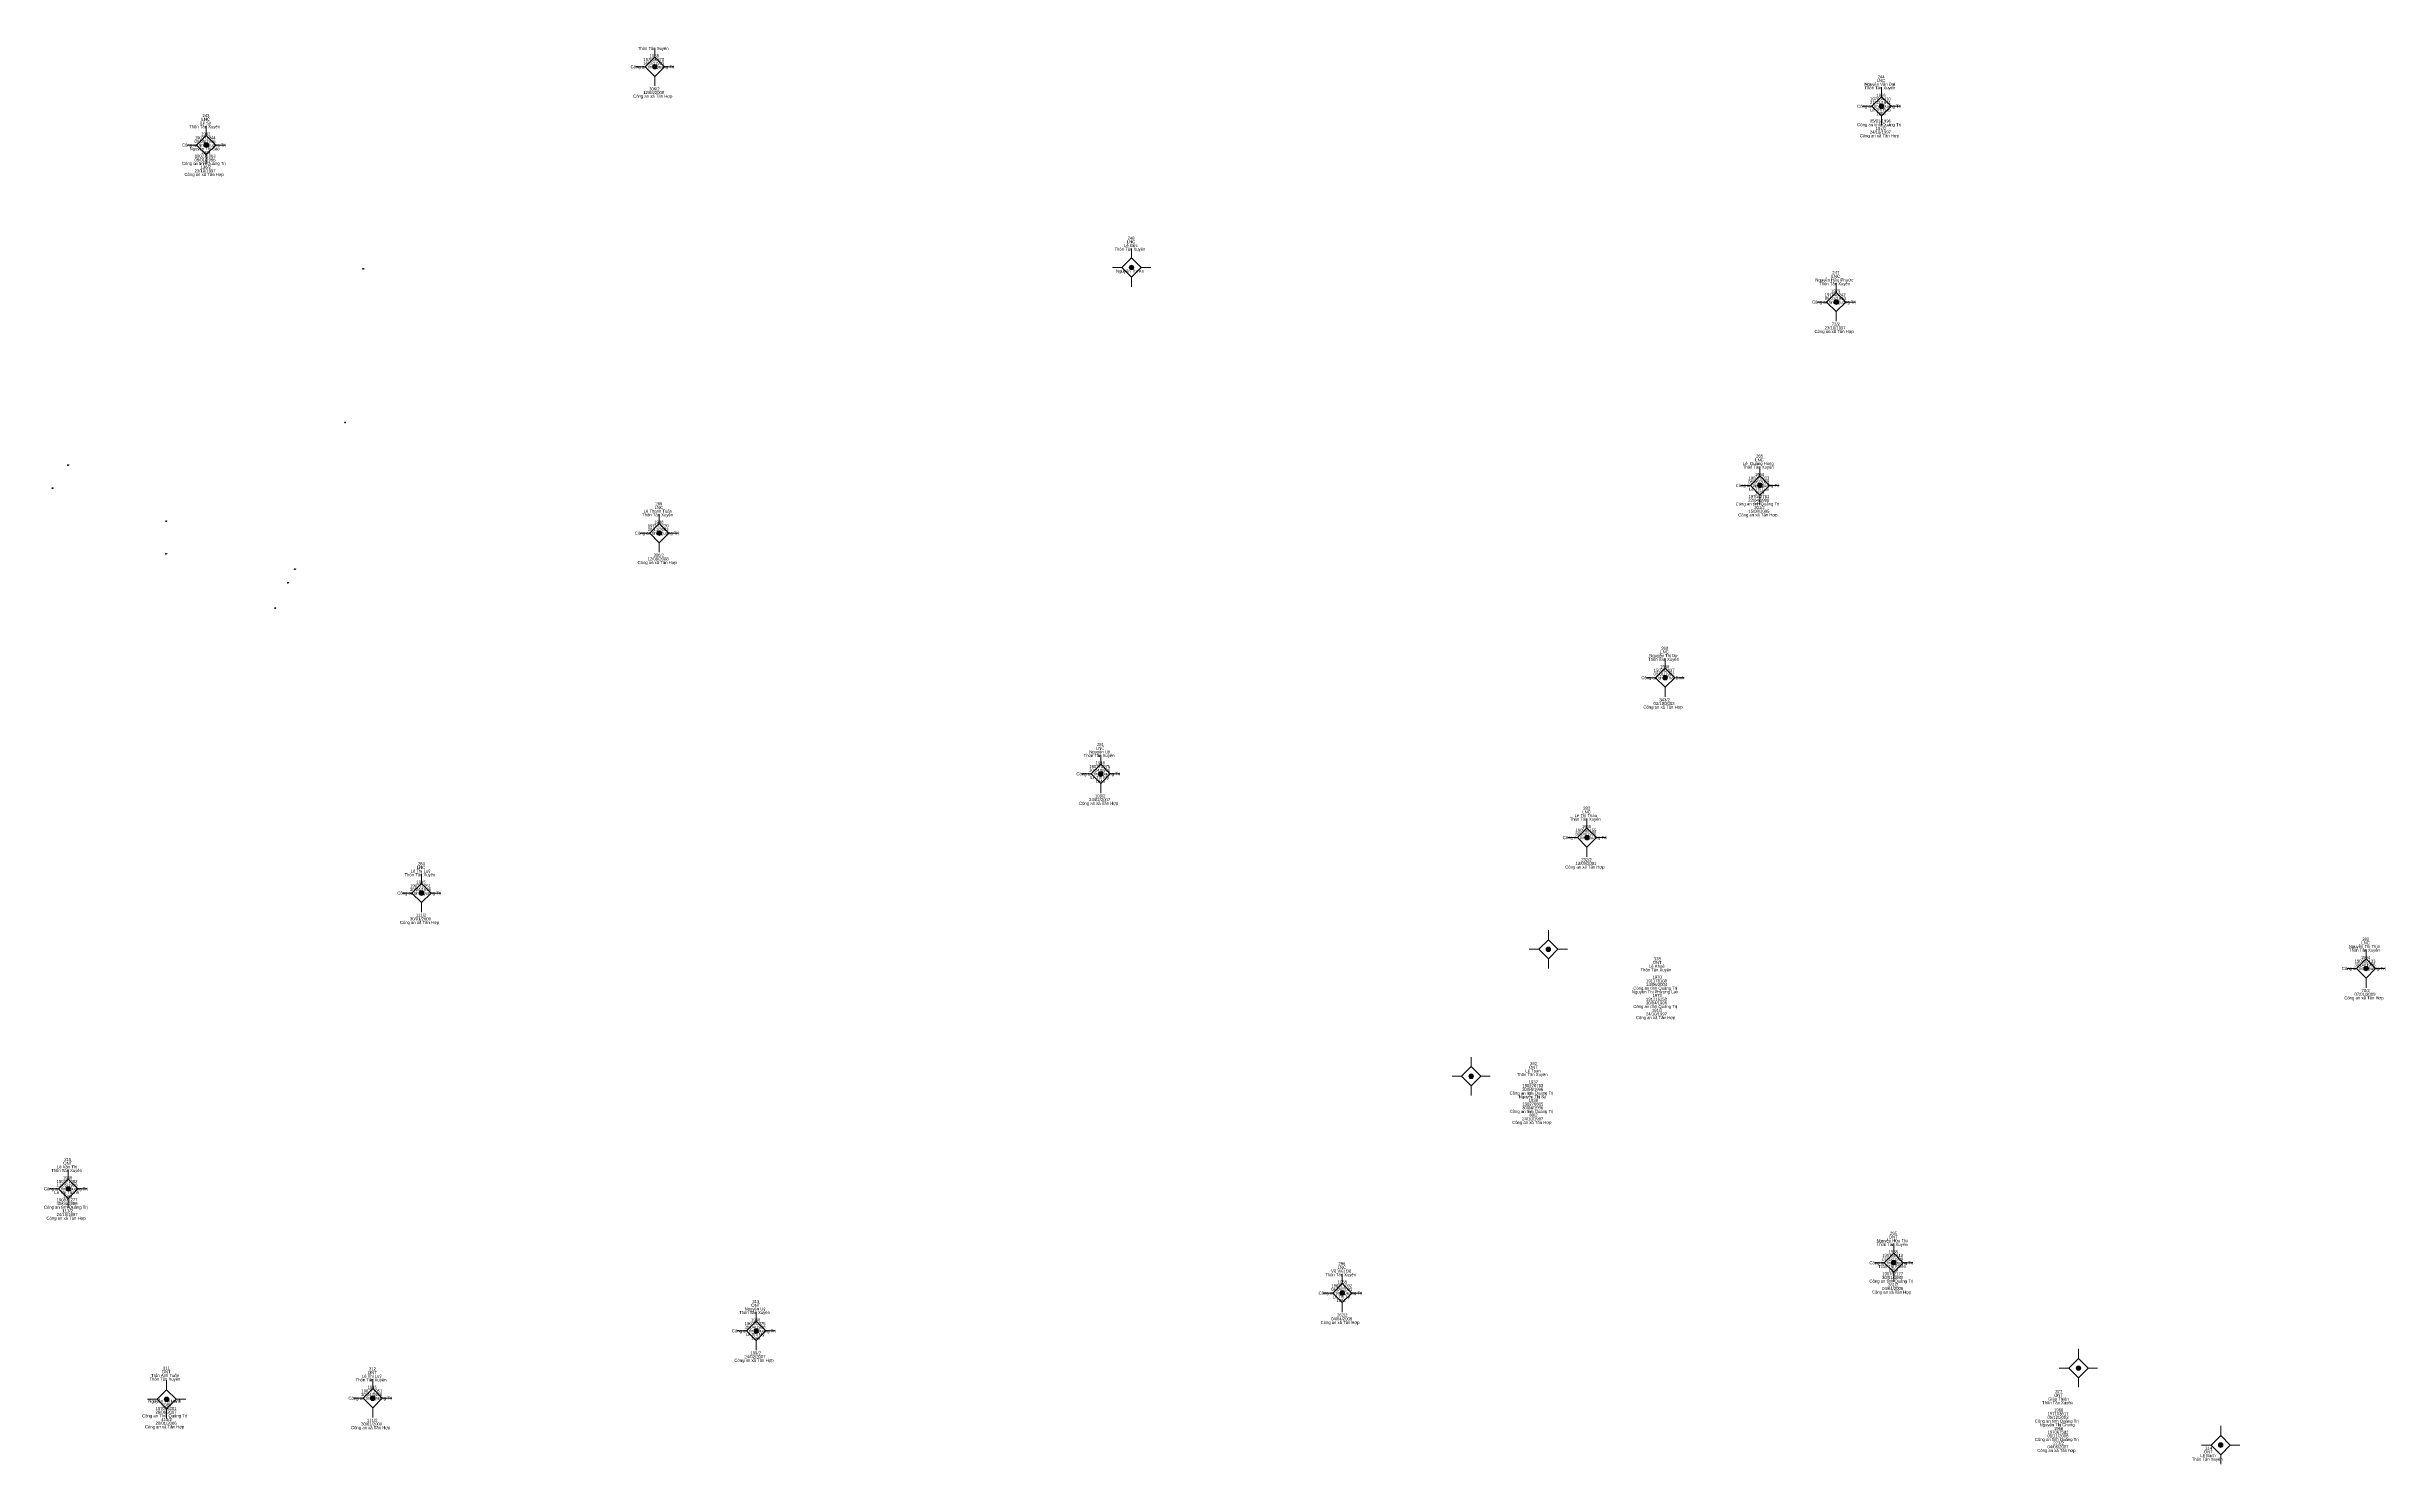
# Model space of a CAD drawing. Header units: metres. Extents: x 550999 to 552168, y 1840734 to 1841978.
# Drawn here: x 551552.2 to 551857.4, y 1841071.2 to 1841256.3 of the extents above; entities that cross this region are included whole.
import ezdxf
from ezdxf.enums import TextEntityAlignment as Align

# ---------------------------------------------------------------- set-up
doc = ezdxf.new("R2010")
doc.units = ezdxf.units.M
doc.header["$LTSCALE"] = 0.16
doc.header["$PDMODE"] = 32
doc.header["$PDSIZE"] = 0.08
doc.layers.add('11', color=7, linetype='Continuous', lineweight=13)
for name, color, linetype in [('12', 7, 'Continuous'), ('15', 7, 'Continuous'), ('7', 7, 'Continuous')]:
    doc.layers.add(name, color=color, linetype=linetype)

msp = doc.modelspace()

# ---------------------------------------------------------------- hatches: boundary and pattern name
at = {"layer": '11'}
for points in [[(551631.8895, 1841253.67, 1), (551631.2895, 1841253.67, 1)], [(551791.9595, 1841248.52, 1), (551791.3595, 1841248.52, 1)], [(551573.3495, 1841243.46, 1), (551572.7495, 1841243.46, 1)], [(551694.0995, 1841227.47, 1), (551693.4995, 1841227.47, 1)], [(551786.0595, 1841222.96, 1), (551785.4595, 1841222.96, 1)], [(551776.0995, 1841199.01, 1), (551775.4995, 1841199.01, 1)], [(551632.4695, 1841192.79, 1), (551631.8695, 1841192.79, 1)], [(551763.7295, 1841173.92, 1), (551763.1295, 1841173.92, 1)], [(551690.0795, 1841161.36, 1), (551689.4795, 1841161.36, 1)], [(551753.5295, 1841153.04, 1), (551752.9295, 1841153.04, 1)], [(551601.4495, 1841145.8, 1), (551600.8495, 1841145.8, 1)], [(551748.4895, 1841138.46, 1), (551747.8895, 1841138.46, 1)], [(551855.1995, 1841135.95, 1), (551854.5995, 1841135.95, 1)], [(551738.4195, 1841121.89, 1), (551737.8195, 1841121.89, 1)], [(551555.3295, 1841107.19, 1), (551554.7295, 1841107.19, 1)], [(551793.5595, 1841097.54, 1), (551792.9595, 1841097.54, 1)], [(551721.5995, 1841093.58, 1), (551720.9995, 1841093.58, 1)], [(551645.1095, 1841088.64, 1), (551644.5095, 1841088.64, 1)], [(551817.6695, 1841083.78, 1), (551817.0695, 1841083.78, 1)], [(551568.1795, 1841079.71, 1), (551567.5795, 1841079.71, 1)], [(551595.0795, 1841079.85, 1), (551594.4795, 1841079.85, 1)], [(551836.2295, 1841073.73, 1), (551835.6295, 1841073.73, 1)]]:
    msp.add_hatch(color=256, dxfattribs=at).paths.add_polyline_path(points)

# ---------------------------------------------------------------- linework, layer by layer
for p, q in [((551631.59, 1841256.17), (551631.59, 1841254.92)), ((551630.34, 1841253.67), (551629.09, 1841253.67)), ((551631.59, 1841252.42), (551631.59, 1841251.17)), ((551634.09, 1841253.67), (551632.84, 1841253.67)), ((551790.41, 1841248.52), (551789.16, 1841248.52)), ((551791.66, 1841251.02), (551791.66, 1841249.77)), ((551794.16, 1841248.52), (551792.91, 1841248.52)), ((551573.05, 1841245.96), (551573.05, 1841244.71)), ((551791.66, 1841247.27), (551791.66, 1841246.02)), ((551571.8, 1841243.46), (551570.55, 1841243.46)), ((551573.05, 1841242.21), (551573.05, 1841240.96)), ((551575.55, 1841243.46), (551574.3, 1841243.46)), ((551693.8, 1841229.97), (551693.8, 1841228.72)), ((551692.55, 1841227.47), (551691.3, 1841227.47)), ((551696.3, 1841227.47), (551695.05, 1841227.47)), ((551693.8, 1841226.22), (551693.8, 1841224.97)), ((551785.76, 1841225.46), (551785.76, 1841224.21)), ((551784.51, 1841222.96), (551783.26, 1841222.96)), ((551785.76, 1841221.71), (551785.76, 1841220.46)), ((551788.26, 1841222.96), (551787.01, 1841222.96)), ((551775.8, 1841201.51), (551775.8, 1841200.26)), ((551774.55, 1841199.01), (551773.3, 1841199.01)), ((551775.8, 1841197.76), (551775.8, 1841196.51)), ((551778.3, 1841199.01), (551777.05, 1841199.01)), ((551632.17, 1841195.29), (551632.17, 1841194.04)), ((551630.92, 1841192.79), (551629.67, 1841192.79)), ((551632.17, 1841191.54), (551632.17, 1841190.29)), ((551634.67, 1841192.79), (551633.42, 1841192.79)), ((551763.43, 1841176.42), (551763.43, 1841175.17)), ((551762.18, 1841173.92), (551760.93, 1841173.92)), ((551763.43, 1841172.67), (551763.43, 1841171.42)), ((551765.93, 1841173.92), (551764.68, 1841173.92)), ((551689.78, 1841163.86), (551689.78, 1841162.61)), ((551688.53, 1841161.36), (551687.28, 1841161.36)), ((551689.78, 1841160.11), (551689.78, 1841158.86)), ((551692.28, 1841161.36), (551691.03, 1841161.36)), ((551753.23, 1841155.54), (551753.23, 1841154.29)), ((551751.98, 1841153.04), (551750.73, 1841153.04)), ((551753.23, 1841151.79), (551753.23, 1841150.54)), ((551755.73, 1841153.04), (551754.48, 1841153.04)), ((551601.15, 1841148.3), (551601.15, 1841147.05)), ((551599.9, 1841145.8), (551598.65, 1841145.8)), ((551601.15, 1841144.55), (551601.15, 1841143.3)), ((551603.65, 1841145.8), (551602.4, 1841145.8)), ((551746.94, 1841138.46), (551745.69, 1841138.46)), ((551748.19, 1841140.96), (551748.19, 1841139.71)), ((551750.69, 1841138.46), (551749.44, 1841138.46)), ((551854.9, 1841138.45), (551854.9, 1841137.2)), ((551748.19, 1841137.21), (551748.19, 1841135.96)), ((551853.65, 1841135.95), (551852.4, 1841135.95)), ((551857.4, 1841135.95), (551856.15, 1841135.95)), ((551854.9, 1841134.7), (551854.9, 1841133.45)), ((551738.12, 1841124.39), (551738.12, 1841123.14)), ((551736.87, 1841121.89), (551735.62, 1841121.89)), ((551738.12, 1841120.64), (551738.12, 1841119.39)), ((551740.62, 1841121.89), (551739.37, 1841121.89)), ((551555.03, 1841109.69), (551555.03, 1841108.44)), ((551553.78, 1841107.19), (551552.53, 1841107.19)), ((551555.03, 1841105.94), (551555.03, 1841104.69)), ((551557.53, 1841107.19), (551556.28, 1841107.19)), ((551793.26, 1841100.04), (551793.26, 1841098.79)), ((551721.3, 1841096.08), (551721.3, 1841094.83)), ((551792.01, 1841097.54), (551790.76, 1841097.54)), ((551793.26, 1841096.29), (551793.26, 1841095.04)), ((551795.76, 1841097.54), (551794.51, 1841097.54)), ((551720.05, 1841093.58), (551718.8, 1841093.58)), ((551723.8, 1841093.58), (551722.55, 1841093.58)), ((551644.81, 1841091.14), (551644.81, 1841089.89)), ((551721.3, 1841092.33), (551721.3, 1841091.08)), ((551643.56, 1841088.64), (551642.31, 1841088.64)), ((551644.81, 1841087.39), (551644.81, 1841086.14)), ((551647.31, 1841088.64), (551646.06, 1841088.64)), ((551816.12, 1841083.78), (551814.87, 1841083.78)), ((551817.37, 1841086.28), (551817.37, 1841085.03)), ((551819.87, 1841083.78), (551818.62, 1841083.78)), ((551567.88, 1841082.21), (551567.88, 1841080.96)), ((551594.78, 1841082.35), (551594.78, 1841081.1)), ((551817.37, 1841082.53), (551817.37, 1841081.28)), ((551566.63, 1841079.71), (551565.38, 1841079.71)), ((551567.88, 1841078.46), (551567.88, 1841077.21)), ((551570.38, 1841079.71), (551569.13, 1841079.71)), ((551593.53, 1841079.85), (551592.28, 1841079.85)), ((551594.78, 1841078.6), (551594.78, 1841077.35)), ((551597.28, 1841079.85), (551596.03, 1841079.85)), ((551835.93, 1841076.23), (551835.93, 1841074.98)), ((551834.68, 1841073.73), (551833.43, 1841073.73)), ((551835.93, 1841072.48), (551835.93, 1841071.23)), ((551838.43, 1841073.73), (551837.18, 1841073.73))]:
    msp.add_line(p, q, dxfattribs=at)
for points in [[(551631.59, 1841254.92), (551630.34, 1841253.67), (551631.59, 1841252.42), (551632.84, 1841253.67)], [(551791.66, 1841249.77), (551790.41, 1841248.52), (551791.66, 1841247.27), (551792.91, 1841248.52)], [(551573.05, 1841244.71), (551571.8, 1841243.46), (551573.05, 1841242.21), (551574.3, 1841243.46)], [(551693.8, 1841228.72), (551692.55, 1841227.47), (551693.8, 1841226.22), (551695.05, 1841227.47)], [(551785.76, 1841224.21), (551784.51, 1841222.96), (551785.76, 1841221.71), (551787.01, 1841222.96)], [(551775.8, 1841200.26), (551774.55, 1841199.01), (551775.8, 1841197.76), (551777.05, 1841199.01)], [(551632.17, 1841194.04), (551630.92, 1841192.79), (551632.17, 1841191.54), (551633.42, 1841192.79)], [(551763.43, 1841175.17), (551762.18, 1841173.92), (551763.43, 1841172.67), (551764.68, 1841173.92)], [(551689.78, 1841162.61), (551688.53, 1841161.36), (551689.78, 1841160.11), (551691.03, 1841161.36)], [(551753.23, 1841154.29), (551751.98, 1841153.04), (551753.23, 1841151.79), (551754.48, 1841153.04)], [(551601.15, 1841147.05), (551599.9, 1841145.8), (551601.15, 1841144.55), (551602.4, 1841145.8)], [(551748.19, 1841139.71), (551746.94, 1841138.46), (551748.19, 1841137.21), (551749.44, 1841138.46)], [(551854.9, 1841137.2), (551853.65, 1841135.95), (551854.9, 1841134.7), (551856.15, 1841135.95)], [(551738.12, 1841123.14), (551736.87, 1841121.89), (551738.12, 1841120.64), (551739.37, 1841121.89)], [(551555.03, 1841108.44), (551553.78, 1841107.19), (551555.03, 1841105.94), (551556.28, 1841107.19)], [(551793.26, 1841098.79), (551792.01, 1841097.54), (551793.26, 1841096.29), (551794.51, 1841097.54)], [(551721.3, 1841094.83), (551720.05, 1841093.58), (551721.3, 1841092.33), (551722.55, 1841093.58)], [(551644.81, 1841089.89), (551643.56, 1841088.64), (551644.81, 1841087.39), (551646.06, 1841088.64)], [(551817.37, 1841085.03), (551816.12, 1841083.78), (551817.37, 1841082.53), (551818.62, 1841083.78)], [(551567.88, 1841080.96), (551566.63, 1841079.71), (551567.88, 1841078.46), (551569.13, 1841079.71)], [(551594.78, 1841081.1), (551593.53, 1841079.85), (551594.78, 1841078.6), (551596.03, 1841079.85)], [(551835.93, 1841074.98), (551834.68, 1841073.73), (551835.93, 1841072.48), (551837.18, 1841073.73)]]:
    msp.add_lwpolyline(points, close=True, dxfattribs=at)
for centre in [(551631.5895, 1841253.67), (551791.6595, 1841248.52), (551573.0495, 1841243.46), (551693.7995, 1841227.47), (551785.7595, 1841222.96), (551775.7995, 1841199.01), (551632.1695, 1841192.79), (551763.4295, 1841173.92), (551689.7795, 1841161.36), (551753.2295, 1841153.04), (551601.1495, 1841145.8), (551748.1895, 1841138.46), (551854.8995, 1841135.95), (551738.1195, 1841121.89), (551555.0295, 1841107.19), (551793.2595, 1841097.54), (551721.2995, 1841093.58), (551644.8095, 1841088.64), (551817.3695, 1841083.78), (551567.8795, 1841079.71), (551594.7795, 1841079.85), (551835.9295, 1841073.73)]:
    msp.add_circle(centre, 0.3, dxfattribs=at)
at = {"layer": '7'}
for p in [(551593.53, 1841227.3), (551591.16, 1841207.25), (551555.01, 1841201.66), (551552.99, 1841198.67), (551567.81, 1841194.34), (551567.79, 1841190.08), (551584.62, 1841188.08), (551583.71, 1841186.32), (551582.05, 1841183.01)]:
    msp.add_point(p, dxfattribs=at)

# ---------------------------------------------------------------- texts
at = {"layer": '12'}
for s, width, p in [('41', 1.35, (551593.53, 1841227.3)), ('40', 1.35, (551591.16, 1841207.25)), ('34', 1.25, (551555.01, 1841201.66)), ('33', 1.25, (551552.99, 1841198.67)), ('35', 1.35, (551567.81, 1841194.34)), ('36', 1.35, (551567.79, 1841190.08)), ('39', 1.35, (551584.62, 1841188.08)), ('37', 1.25, (551583.71, 1841186.32)), ('38', 1.35, (551582.05, 1841183.01))]:
    msp.add_text(s, height=0.09996, dxfattribs=dict(at, width=width)).set_placement(p)
at = {"layer": '15'}
for s, width, p in [('Thôn Tân Xuyên', 0.85, (551631.375, 1841255.87)), ('16/02/1995', 0.9, (551631.45, 1841253.95)), ('197056670', 0.85, (551631.45, 1841254.43)), ('1958', 0.85, (551631.525, 1841254.91)), ('Công an tỉnh Quảng Trị', 0.9, (551631.28, 1841253.47)), ('Nguyễn Văn Đại', 0.9, (551791.445, 1841251.2)), ('Thôn Tân Xuyên', 0.85, (551791.445, 1841250.72)), ('LNC', 0.95, (551791.59, 1841251.68)), ('244', 0.85, (551791.625, 1841252.16)), ('Công an xã Tân Hợp', 0.9, (551631.32, 1841249.63)), ('12/08/2008', 0.9, (551631.435, 1841250.11)), ('306/2', 0.85, (551631.525, 1841250.59)), ('Công an tỉnh Quảng Trị', 0.9, (551791.35, 1841248.32)), ('Lê Thị Đào', 0.95, (551791.515, 1841247.84)), ('27/03/1991', 0.85, (551791.525, 1841248.8)), ('197004410', 0.85, (551791.52, 1841249.28)), ('1966', 0.85, (551791.6, 1841249.76)), ('Thôn Tân Xuyên', 0.85, (551572.835, 1841245.66)), ('Lê Sý', 0.8, (551572.985, 1841246.14)), ('LNC', 0.95, (551572.98, 1841246.62)), ('1942', 0.85, (551572.995, 1841244.7)), ('243', 0.85, (551573.01, 1841247.1)), ('Công an tỉnh Quảng Trị', 0.9, (551791.35, 1841245.92)), ('05/01/1996', 0.9, (551791.51, 1841246.4)), ('24/10/1997', 0.9, (551791.515, 1841244.96)), ('197/2', 0.85, (551791.595, 1841245.44)), ('1966', 0.85, (551791.6, 1841247.36)), ('Công an tỉnh Quảng Trị', 0.9, (551572.74, 1841243.26)), ('Nguyễn Thị Sáo', 0.85, (551572.845, 1841242.78)), ('05/05/1996', 0.9, (551572.9, 1841243.74)), ('190271003', 0.85, (551572.915, 1841241.82)), ('190271044', 0.85, (551572.92, 1841244.22)), ('1943', 0.85, (551572.99, 1841242.3)), ('Công an xã Tân Hợp', 0.9, (551791.39, 1841244.48)), ('Công an tỉnh Quảng Trị', 0.9, (551572.74, 1841240.86)), ('Công an xã Tân Hợp', 0.9, (551572.78, 1841239.42)), ('05/01/1996', 0.9, (551572.9, 1841241.34)), ('23/10/1997', 0.9, (551572.905, 1841239.9)), ('136/2', 0.85, (551572.985, 1841240.38)), ('Thôn Tân Xuyên', 0.85, (551693.585, 1841229.67)), ('Lê Đức', 0.95, (551693.715, 1841230.15)), ('LNC', 0.95, (551693.73, 1841230.63)), ('248', 0.85, (551693.745, 1841231.11)), ('Nguyễn Thị An', 0.9, (551693.6, 1841226.79)), ('247', 0.9, (551785.715, 1841226.6)), ('Nguyễn Hữu Phước', 0.9, (551785.515, 1841225.64)), ('Thôn Tân Xuyên', 0.85, (551785.545, 1841225.16)), ('05/01/1994', 0.9, (551785.625, 1841223.24)), ('197046242', 0.85, (551785.62, 1841223.72)), ('1979', 0.85, (551785.69, 1841224.2)), ('LNC', 0.95, (551785.69, 1841226.12)), ('Công an tỉnh Quảng Trị', 0.9, (551785.45, 1841222.76)), ('Công an xã Tân Hợp', 0.9, (551785.49, 1841218.92)), ('23/10/1997', 0.9, (551785.615, 1841219.4)), ('72/2', 0.85, (551785.705, 1841219.88)), ('LNC', 0.95, (551775.73, 1841202.17)), ('265', 0.85, (551775.76, 1841202.65)), ('Công an tỉnh Quảng Trị', 0.9, (551775.49, 1841198.81)), ('Lê  Quang Hùng', 0.9, (551775.59, 1841201.69)), ('Thôn Tân Xuyên', 0.85, (551775.585, 1841201.21)), ('05/06/2008', 0.9, (551775.645, 1841199.29)), ('190270833', 0.85, (551775.665, 1841199.77)), ('1964', 0.85, (551775.735, 1841200.25)), ('LNC', 0.95, (551632.1, 1841195.95)), ('269', 0.85, (551632.12, 1841196.43)), ('Công an tỉnh Quảng Trị', 0.9, (551775.49, 1841196.41)), ('22/04/1998', 0.9, (551775.645, 1841196.89)), ('197042783', 0.85, (551775.665, 1841197.37)), ('Lê Thị Gái', 0.9, (551775.66, 1841198.33)), ('201/2', 0.85, (551775.735, 1841195.93)), ('1970', 0.85, (551775.735, 1841197.85)), ('Thôn Tân Xuyên', 0.85, (551631.955, 1841194.99)), ('Lê Thanh Tuấn', 0.85, (551631.975, 1841195.47)), ('20/11/2002', 0.85, (551632.025, 1841193.07)), ('197173720', 0.85, (551632.03, 1841193.55)), ('1986', 0.85, (551632.11, 1841194.03)), ('Công an xã Tân Hợp', 0.9, (551775.53, 1841194.97)), ('15/08/2005', 0.9, (551775.66, 1841195.45)), ('Công an tỉnh Quảng Trị', 0.9, (551631.86, 1841192.59)), ('306/2', 0.85, (551632.105, 1841189.71)), ('Công an xã Tân Hợp', 0.9, (551631.9, 1841188.75)), ('12/08/2008', 0.9, (551632.015, 1841189.23)), ('268', 0.85, (551763.375, 1841177.56)), ('Thôn Tân Xuyên', 0.85, (551763.215, 1841176.12)), ('Nguyễn Thị Dư', 0.9, (551763.235, 1841176.6)), ('150792437', 0.85, (551763.29, 1841174.68)), ('LNC', 0.95, (551763.36, 1841177.08)), ('1966', 0.85, (551763.37, 1841175.16)), ('Công an tỉnh Thái Bình', 0.9, (551763.13, 1841173.72)), ('03/01/1982', 0.85, (551763.285, 1841174.2)), ('Công an xã Tân Hợp', 0.9, (551763.16, 1841169.88)), ('03/10/2003', 0.9, (551763.29, 1841170.36)), ('343/2', 0.85, (551763.365, 1841170.84)), ('Thôn Tân Xuyên', 0.85, (551689.565, 1841163.56)), ('Nguyễn Uỷ', 0.9, (551689.635, 1841164.04)), ('LNC', 0.95, (551689.71, 1841164.52)), ('1946', 0.85, (551689.72, 1841162.6)), ('281', 0.8, (551689.745, 1841165)), ('Công an tỉnh Quảng Trị', 0.9, (551689.47, 1841161.16)), ('30/04/1996', 0.9, (551689.63, 1841161.64)), ('190270975', 0.85, (551689.645, 1841162.12)), ('Lê Thị Mỹ', 0.95, (551689.65, 1841160.68)), ('1946', 0.85, (551689.72, 1841160.2)), ('Công an xã Tân Hợp', 0.9, (551689.51, 1841157.32)), ('24/02/2007', 0.9, (551689.635, 1841157.8)), ('109/2', 0.85, (551689.715, 1841158.28)), ('LNC', 0.95, (551753.16, 1841156.2)), ('283', 0.85, (551753.19, 1841156.68)), ('Thôn Tân Xuyên', 0.85, (551753.015, 1841155.24)), ('Lê Thị Thao', 0.9, (551753.08, 1841155.72)), ('30/04/1996', 0.9, (551753.08, 1841153.32)), ('190950155', 0.85, (551753.095, 1841153.8)), ('1966', 0.85, (551753.17, 1841154.28)), ('Công an tỉnh Quảng Trị', 0.9, (551752.92, 1841152.84)), ('Thôn Tân Xuyên', 0.85, (551600.935, 1841148)), ('Lê Thị Luỹ', 0.9, (551601.015, 1841148.48)), ('1945', 0.85, (551601.08, 1841147.04)), ('LNC', 0.95, (551601.08, 1841148.96)), ('284', 0.85, (551601.115, 1841149.44)), ('Công an xã Tân Hợp', 0.9, (551752.96, 1841149)), ('13/09/2001', 0.85, (551753.095, 1841149.48)), ('232/2', 0.85, (551753.165, 1841149.96)), ('Công an tỉnh Quảng Trị', 0.9, (551600.84, 1841145.6)), ('30/04/1996', 0.9, (551601, 1841146.08)), ('190271051', 0.85, (551601.02, 1841146.56)), ('Công an xã Tân Hợp', 0.9, (551600.88, 1841141.76)), ('30/01/2000', 0.9, (551601.005, 1841142.24)), ('111/2', 0.85, (551601.085, 1841142.72)), ('Nguyễn Thị Thìn', 0.9, (551854.68, 1841138.63)), ('Thôn Tân Xuyên', 0.85, (551854.685, 1841138.15)), ('LNC', 0.95, (551854.83, 1841139.11)), ('282', 0.85, (551854.855, 1841139.59)), ('Thôn Tân Xuyên', 0.85, (551762.235, 1841135.58)), ('Lê Khoẻ', 0.9, (551762.335, 1841136.06)), ('ONT', 0.95, (551762.39, 1841136.54)), ('378', 0.85, (551762.395, 1841137.02)), ('Công an tỉnh Quảng Trị', 0.9, (551854.59, 1841135.75)), ('30/04/1996', 0.9, (551854.75, 1841136.23)), ('190950133', 0.85, (551854.765, 1841136.71)), ('1964', 0.85, (551854.835, 1841137.19)), ('Nguyễn Thị Phương Lan', 0.9, (551762.125, 1841132.7)), ('Công an tỉnh Quảng Trị', 0.9, (551762.14, 1841133.18)), ('14/06/2004', 0.9, (551762.315, 1841133.66)), ('191178108', 0.85, (551762.3, 1841134.14)), ('191216258', 0.85, (551762.3, 1841131.74)), ('1970', 0.85, (551762.385, 1841134.62)), ('1973', 0.85, (551762.39, 1841132.22)), ('Công an xã Tân Hợp', 0.9, (551854.63, 1841131.91)), ('07/01/2009', 0.9, (551854.75, 1841132.39)), ('78/2', 0.85, (551854.845, 1841132.87)), ('Công an tỉnh Quảng Trị', 0.9, (551762.14, 1841130.78)), ('Công an xã Tân Hợp', 0.9, (551762.18, 1841129.34)), ('30/04/1996', 0.9, (551762.3, 1841131.26)), ('24/10/1997', 0.9, (551762.305, 1841129.82)), ('191/2', 0.85, (551762.385, 1841130.3)), ('ONT', 0.95, (551746.24, 1841122.86)), ('292', 0.85, (551746.255, 1841123.34)), ('Công an tỉnh Quảng Trị', 0.9, (551745.99, 1841119.5)), ('Thôn Tân Xuyên', 0.85, (551746.085, 1841121.9)), ('30/04/1996', 0.9, (551746.15, 1841119.98)), ('190270763', 0.85, (551746.165, 1841120.46)), ('Lê Toàn', 0.85, (551746.19, 1841122.38)), ('1937', 0.85, (551746.235, 1841120.94)), ('Công an tỉnh Quảng Trị', 0.9, (551745.99, 1841117.1)), ('Nguyễn Thị Sy', 0.85, (551746.12, 1841119.02)), ('30/04/1996', 0.9, (551746.15, 1841117.58)), ('190270805', 0.85, (551746.165, 1841118.06)), ('1938', 0.85, (551746.235, 1841118.54)), ('80/2', 0.85, (551746.245, 1841116.62)), ('Công an xã Tân Hợp', 0.9, (551746.03, 1841115.66)), ('24/10/1997', 0.9, (551746.155, 1841116.14)), ('ONT', 0.95, (551554.97, 1841110.35)), ('310', 0.85, (551554.985, 1841110.83)), ('Thôn Tân Xuyên', 0.85, (551554.815, 1841109.39)), ('11/05/1996', 0.9, (551554.88, 1841107.47)), ('Lê Văn Thị', 0.9, (551554.89, 1841109.87)), ('190271082', 0.85, (551554.89, 1841107.95)), ('1945', 0.85, (551554.96, 1841108.43)), ('Công an tỉnh Quảng Trị', 0.9, (551554.72, 1841106.99)), ('Công an tỉnh Quảng Trị', 0.9, (551554.72, 1841104.59)), ('Lê Thị Thanh', 0.9, (551554.85, 1841106.51)), ('30/04/1996', 0.9, (551554.88, 1841105.07)), ('190871277', 0.85, (551554.89, 1841105.55)), ('1945', 0.85, (551554.96, 1841106.03)), ('Công an xã Tân Hợp', 0.9, (551554.76, 1841103.15)), ('24/10/1997', 0.9, (551554.885, 1841103.63)), ('113/2', 0.85, (551554.965, 1841104.11)), ('295', 0.85, (551793.22, 1841101.18)), ('Nguyễn Hữu Thì', 0.9, (551793.045, 1841100.22)), ('Thôn Tân Xuyên', 0.85, (551793.045, 1841099.74)), ('190758810', 0.85, (551793.12, 1841098.3)), ('ONT', 0.95, (551793.2, 1841100.7)), ('1958', 0.85, (551793.195, 1841098.78)), ('Thôn Tân Xuyên', 0.85, (551721.085, 1841095.78)), ('Võ Viết Độ', 0.95, (551721.16, 1841096.26)), ('LNC', 0.95, (551721.23, 1841096.74)), ('296', 0.85, (551721.25, 1841097.22)), ('Công an tỉnh Quảng Trị', 0.9, (551792.95, 1841097.34)), ('Trần Thị Khiễn', 0.9, (551793.06, 1841096.86)), ('30/01/1980', 0.9, (551793.115, 1841095.42)), ('07/02/1980', 0.9, (551793.115, 1841097.82)), ('190762177', 0.85, (551793.12, 1841095.9)), ('1959', 0.85, (551793.19, 1841096.38)), ('313', 0.85, (551644.77, 1841092.28)), (' Công an tỉnh Quảng Trị', 0.9, (551720.985, 1841093.38)), (' 06/09/2001', 0.85, (551721.15, 1841093.86)), (' 190511092', 0.85, (551721.155, 1841094.34)), ('Lê Thị Lý', 0.9, (551721.175, 1841092.9)), ('1962 ', 0.85, (551721.225, 1841092.42)), (' 1958', 0.85, (551721.22, 1841094.82)), ('Công an tỉnh Quảng Trị', 0.9, (551792.95, 1841094.94)), ('Công an xã Tân Hợp', 0.9, (551792.99, 1841093.5)), ('04/04/2005', 0.9, (551793.12, 1841093.98)), ('261/2', 0.85, (551793.195, 1841094.46)), ('Thôn Tân Xuyên', 0.85, (551644.595, 1841090.84)), ('Nguyễn Uỷ', 0.9, (551644.665, 1841091.32)), ('190270975', 0.85, (551644.675, 1841089.4)), ('ONT', 0.95, (551644.75, 1841091.8)), ('1946', 0.85, (551644.75, 1841089.88)), (' Công an xã Tân Hợp ', 0.85, (551721.015, 1841089.54)), (' 04/04/2005', 0.9, (551721.145, 1841090.02)), (' 262/2', 0.85, (551721.22, 1841090.5)), ('Công an tỉnh Quảng Trị', 0.9, (551644.5, 1841088.44)), ('30/04/1996', 0.9, (551644.66, 1841088.92)), ('Lê Thị Mỹ', 0.95, (551644.68, 1841087.96)), ('1946', 0.85, (551644.75, 1841087.48)), ('ONT', 0.95, (551567.82, 1841083.11)), ('311', 0.8, (551567.845, 1841083.59)), ('ONT', 0.95, (551594.72, 1841083.01)), ('312', 0.85, (551594.735, 1841083.49)), ('Công an xã Tân Hợp', 0.9, (551644.54, 1841084.6)), ('24/02/2007', 0.9, (551644.665, 1841085.08)), ('109/2', 0.85, (551644.745, 1841085.56)), ('Thôn Tân Xuyên', 0.85, (551567.665, 1841082.15)), ('Trần Anh Tuấn', 0.9, (551567.685, 1841082.63)), ('Thôn Tân Xuyên', 0.85, (551594.565, 1841082.05)), ('30/04/1996', 0.9, (551594.63, 1841080.13)), ('190271051', 0.85, (551594.65, 1841080.61)), ('Lê Thị Luỹ', 0.9, (551594.645, 1841082.53)), ('1945', 0.85, (551594.71, 1841081.09)), ('ONT', 0.95, (551814.78, 1841080.03)), ('377', 0.9, (551814.795, 1841080.51)), (' Công an Tỉnh Quảng Trị', 0.9, (551567.55, 1841077.35)), ('Nguyễn Thị Hanh', 0.9, (551567.645, 1841079.27)), (' 29/08/2007', 0.9, (551567.73, 1841077.83)), (' 197046301', 0.85, (551567.735, 1841078.31)), (' 418/2', 0.85, (551567.8, 1841076.87)), (' 1980', 0.85, (551567.81, 1841078.79)), ('Công an tỉnh Quảng Trị', 0.9, (551594.47, 1841079.65)), ('111/2', 0.85, (551594.715, 1841076.77)), ('Thôn Tân Xuyên', 0.85, (551814.625, 1841079.07)), ('05/12/2003', 0.9, (551814.7, 1841077.15)), (' Giáp Thiện', 0.9, (551814.68, 1841079.55)), ('197103617', 0.85, (551814.7, 1841077.63)), ('1966', 0.85, (551814.78, 1841078.11)), ('Công an xã Tân Hợp', 0.9, (551567.61, 1841075.91)), (' 20/01/2006', 0.9, (551567.735, 1841076.39)), ('Công an xã Tân Hợp', 0.9, (551594.51, 1841075.81)), ('30/01/2000', 0.9, (551594.635, 1841076.29)), ('Công an tỉnh Quảng Trị', 0.9, (551814.53, 1841076.67)), ('Công an tỉnh Quảng Trị', 0.9, (551814.53, 1841074.27)), ('Nguyễn Thị Chung', 0.9, (551814.59, 1841076.19)), ('01/11/2006', 0.9, (551814.69, 1841074.75)), ('197067582', 0.85, (551814.7, 1841075.23)), ('273/2', 0.85, (551814.775, 1841073.79)), ('1968', 0.85, (551814.775, 1841075.71)), ('Công an xã Tân hợp ', 0.85, (551814.57, 1841072.83)), ('04/06/2007', 0.9, (551814.695, 1841073.31)), ('Thôn Tân Xuyên', 0.85, (551834.165, 1841071.68)), ('Lê Bạch', 0.85, (551834.275, 1841072.16)), ('ONT', 0.95, (551834.32, 1841072.64)), ('314', 0.85, (551834.345, 1841073.12))]:
    msp.add_text(s, height=0.4, dxfattribs=dict(at, width=width)).set_placement(p, align=Align.CENTER)

doc.saveas('drawing.dxf')
